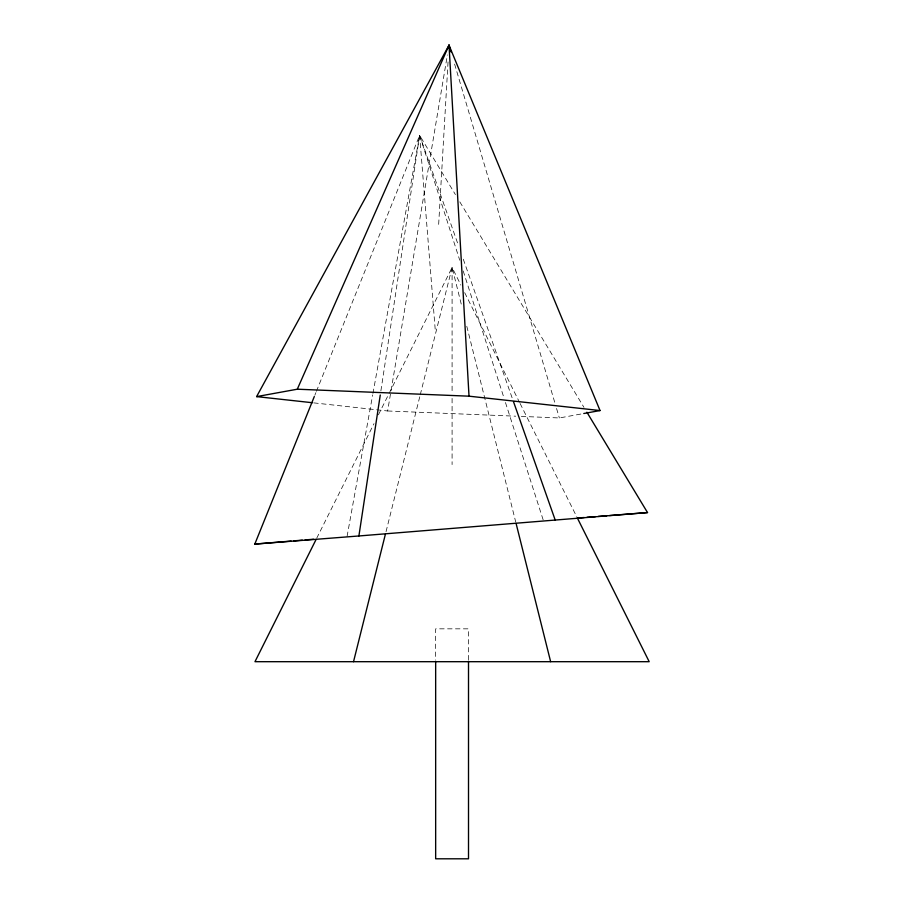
<?xml version="1.0" encoding="UTF-8"?>
<svg xmlns="http://www.w3.org/2000/svg" width="904" height="904" viewBox="0 0 904 904"><rect width="100%" height="100%" fill="white"/><g stroke="black" fill="none" stroke-linecap="round" stroke-linejoin="round"><path stroke-width="0.68" stroke-dasharray="4.52 3.39" d="M438.666 224.384L448.203 59.201M380.9 390.81L419.637 135.374L455.424 194.609M313.756 402.879L387.635 410.981L447.378 54.941M347.068 536.445L372.685 394.89M372.934 393.5L419.637 135.374L458.588 245.899M386.042 531.654L419.919 396.133M420.258 394.765L452.09 267.471L460.904 285.099M314.841 395.229L315.892 392.618M316.411 391.308L419.637 135.374L459.752 260.228M316.694 538.253L373.996 423.648M378.403 414.823L388.483 394.675M389.115 393.421L452.09 267.471L462.012 307.157M521.348 416.416L559.361 417.953L582.413 413.761M387.635 410.981L515.721 416.19M459.808 201.863L583.973 407.388M464.679 292.659L519.472 402.235M520.105 403.489L576.775 516.851M463.277 259.211L512.545 399.037M463.198 270.963L503.743 397.172M505.472 402.54L543.428 520.681M454.61 64.105L554.954 403.105M556.559 408.506L559.361 417.953M466.803 326.321L515.743 522.071M419.637 135.374L435.4 331.847M468.509 659.875L468.509 628.834L435.66 628.834L435.66 659.875M452.09 267.471L452.09 392.777M452.09 398.404L452.09 464.577"/><path stroke-width="1.36" d="M448.847 48.002L449.017 45.2L600.041 410.552L583.769 413.512M314.309 396.54L254.804 544.095L358.899 535.97L380.268 394.991M448.542 47.98L449.017 45.2L451.006 51.957M353.532 661.694L385.353 534.388M449.017 45.2L256.6 396.607L297.292 389.206L449.017 45.2L469.018 396.178L600.041 410.552M316.061 539.518L254.973 661.694L649.196 661.694L577.407 518.105M254.804 544.095L291.144 541.078M293.947 540.852L302.332 540.151M305.134 539.925L313.518 539.225M358.899 535.97L647.524 512.568L586.899 412.224M577.193 518.048L584.221 517.506M587.035 517.28L595.476 516.625M598.29 516.41L606.731 515.743M609.545 515.529L647.524 512.568M297.292 389.206L469.018 396.178M256.6 396.607L312.366 402.721M513.495 401.692L555.259 520.207M516.082 523.439L550.638 661.694M468.509 661.287L468.509 858.8L435.66 858.8L435.66 661.287"/></g></svg>
